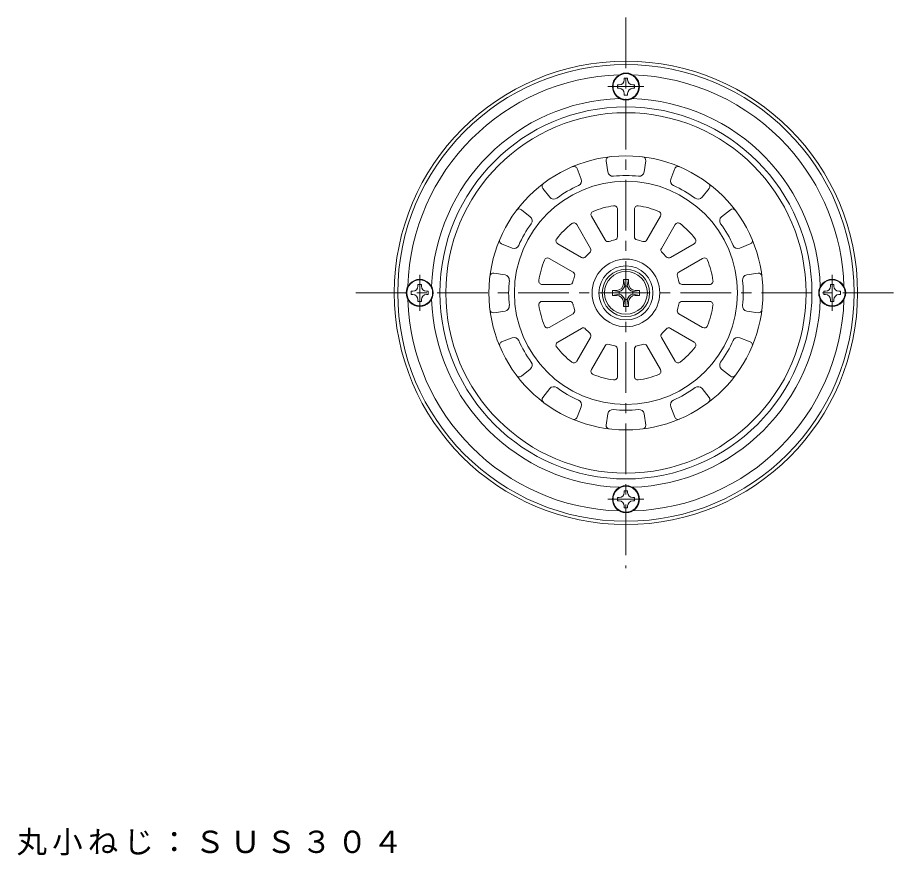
# Model space of a CAD drawing. Units: millimetres, scale not verified. Extents: x -232 to 1146, y -2074 to 360.
# Drawn here: x -199.6 to 59.5, y 112.7 to 360.4 of the extents above; entities that cross this region are included whole.
import ezdxf

# ---------------------------------------------------------------- set-up
doc = ezdxf.new("R2010")
doc.units = ezdxf.units.MM
doc.header["$LTSCALE"] = 3
doc.linetypes.add('CHAIN1', pattern=[8, 5, -1, 1, -1])
for name, color, linetype, lineweight in [('0-0_通り芯', 3, 'Continuous', 9), ('0-1_躯体', 6, 'Continuous', 9), ('0-2_仕上', 4, 'Continuous', 9), ('0-E', 7, 'Continuous', 9)]:
    doc.layers.add(name, color=color, linetype=linetype, lineweight=lineweight)
doc.styles.add('ＭＳ ゴシック', font='')
doc.styles.get('ＭＳ ゴシック').set_extended_font_data('MS Gothic')

msp = doc.modelspace()

# ---------------------------------------------------------------- linework, layer by layer
at = {"layer": '0-0_通り芯', "linetype": 'CHAIN1'}
for p, q in [((-19.649, 360.433), (-19.649, 197.6)), ((-14.34, 340.017), (-24.966, 340.017)), ((-80.649, 284.325), (-80.649, 273.699)), ((41.351, 273.708), (41.351, 284.334)), ((59.475, 279.016), (-99.919, 279.016)), ((-24.957, 218.017), (-14.331, 218.017))]:
    msp.add_line(p, q, dxfattribs=at)
at = {"layer": '0-0_通り芯'}
for centre, radius in [((-19.649, 279.016), 68.5), ((-19.649, 279.016), 67.5), ((-19.649, 340.017), 4), ((-19.649, 279.016), 55), ((-80.649, 279.016), 4), ((41.351, 279.016), 4), ((-19.649, 218.017), 4)]:
    msp.add_circle(centre, radius, dxfattribs=at)
for radius, start, end in [(64.5, 91.76894, 178.23106), (64.5, 42.22285, 88.23106), (57.5, 91.8734, 178.12653), (57.5, 44.0162, 88.12657), (64.5, 1.75739, 42.22285), (57.5, 1.87352, 44.0162), (64.5, 181.76894, 268.23106), (57.5, 181.87347, 268.12653), (57.5, 271.87347, 358.12648), (64.5, 271.76894, 358.23106)]:
    msp.add_arc((-19.649, 279.016), radius, start, end, dxfattribs=at)
at = {"layer": '0-1_躯体'}
for p, q in [((-25.499, 318.091), (-25.002, 314.772)), ((-13.799, 318.091), (-14.296, 314.772)), ((-34.12, 315.781), (-32.891, 312.658)), ((-5.178, 315.781), (-6.407, 312.658)), ((-44.252, 309.931), (-42.163, 307.305)), ((4.955, 309.931), (2.865, 307.305)), ((-50.563, 303.62), (-47.938, 301.53)), ((-22.149, 295.652), (-22.149, 303.77)), ((-17.149, 295.652), (-17.149, 303.77)), ((11.265, 303.62), (8.64, 301.53)), ((-25.802, 294.674), (-29.861, 301.704)), ((-13.496, 294.674), (-9.437, 301.704)), ((-30.132, 292.174), (-34.191, 299.204)), ((-9.166, 292.174), (-5.107, 299.204)), ((-56.413, 293.487), (-53.291, 292.258)), ((-32.806, 289.5), (-39.836, 293.558)), ((-6.492, 289.5), (0.539, 293.558)), ((17.115, 293.487), (13.993, 292.258)), ((-35.306, 285.169), (-42.336, 289.228)), ((-3.992, 285.169), (3.039, 289.228)), ((-58.723, 284.867), (-55.405, 284.37)), ((19.425, 284.867), (16.107, 284.37)), ((-36.285, 281.516), (-44.403, 281.516)), ((-3.013, 281.516), (5.105, 281.516)), ((-36.285, 276.517), (-44.403, 276.517)), ((-3.013, 276.517), (5.105, 276.517)), ((-58.723, 273.166), (-55.405, 273.663)), ((-35.306, 272.864), (-42.336, 268.805)), ((-3.992, 272.864), (3.039, 268.805)), ((19.425, 273.166), (16.107, 273.663)), ((-32.806, 268.534), (-39.836, 264.475)), ((-6.492, 268.534), (0.539, 264.475)), ((-56.413, 264.546), (-53.291, 265.775)), ((-30.132, 265.859), (-34.191, 258.829)), ((-9.166, 265.859), (-5.107, 258.829)), ((17.115, 264.546), (13.993, 265.775)), ((-25.802, 263.359), (-29.861, 256.329)), ((-22.149, 262.381), (-22.149, 254.263)), ((-17.149, 262.381), (-17.149, 254.263)), ((-13.496, 263.359), (-9.437, 256.329)), ((-50.563, 254.413), (-47.938, 256.503)), ((11.265, 254.413), (8.64, 256.503)), ((-44.252, 248.102), (-42.163, 250.728)), ((4.955, 248.102), (2.865, 250.728)), ((-34.12, 242.252), (-32.891, 245.375)), ((-5.178, 242.252), (-6.407, 245.375)), ((-25.499, 239.942), (-25.002, 243.261)), ((-13.799, 239.942), (-14.296, 243.261))]:
    msp.add_line(p, q, dxfattribs=at)
for radius in [53.274, 40.523, 33, 10, 8]:
    msp.add_circle((-19.649, 279.016), radius, dxfattribs=at)
for centre, radius, start, end in [((-24.51, 318.239), 1, 97.06471, 188.51476), ((-14.788, 318.239), 1, 351.48524, 82.93529), ((-35.05, 315.415), 1, 21.48524, 112.93529), ((-4.247, 315.415), 1, 67.06471, 158.51476), ((-23.519, 314.994), 1.5, 188.51471, 276.13928), ((-19.649, 279.016), 34.685, 83.86093, 96.13907), ((-15.779, 314.994), 1.5, 263.86072, 351.48529), ((-43.47, 310.554), 1, 127.06471, 218.51476), ((-34.286, 312.109), 1.5, 293.86072, 21.48529), ((-5.011, 312.109), 1.5, 158.51471, 246.13928), ((4.172, 310.553), 1, 321.48524, 52.93529), ((-19.649, 279.016), 34.685, 113.86093, 126.13907), ((-19.649, 279.016), 34.685, 53.86093, 66.13907), ((-40.989, 308.239), 1.5, 218.51471, 306.13928), ((1.691, 308.239), 1.5, 233.86072, 321.48529), ((-51.186, 302.838), 1, 51.48524, 142.93529), ((-28.995, 302.204), 1, 111.95239, 210.00005), ((-19.649, 279.016), 26, 98.04784, 111.95215), ((-23.149, 303.77), 1, 0, 98.04773), ((-16.149, 303.77), 1, 81.95239, 180.00005), ((-19.649, 279.016), 26, 68.04784, 81.95215), ((-10.303, 302.204), 1, 330, 68.04773), ((11.888, 302.838), 1, 37.06471, 128.51476), ((-48.872, 300.357), 1.5, 323.86072, 51.48529), ((9.574, 300.357), 1.5, 128.51471, 216.13928), ((-19.649, 279.016), 34.685, 143.86093, 156.13907), ((-19.649, 279.016), 26, 128.04784, 141.95215), ((-35.057, 298.704), 1, 30, 128.04773), ((-4.241, 298.704), 1, 51.95239, 150.00005), ((-19.649, 279.016), 26, 38.04784, 51.95215), ((-19.649, 279.016), 34.685, 23.86093, 36.13907), ((-23.149, 295.652), 1, 281.88071, 0), ((-16.149, 295.652), 1, 179.99968, 258.11855), ((-56.047, 294.418), 1, 157.06471, 248.51476), ((-52.741, 293.654), 1.5, 248.51471, 336.13928), ((-39.336, 294.425), 1, 141.95239, 240.00005), ((-24.936, 295.174), 1, 209.99968, 288.11855), ((-19.649, 279.016), 16, 101.88116, 108.11891), ((-19.649, 279.016), 16, 71.88116, 78.11891), ((-14.362, 295.174), 1, 251.88071, 330), ((0.039, 294.425), 1, 300, 38.04773), ((13.444, 293.654), 1.5, 203.86072, 291.48529), ((16.749, 294.418), 1, 291.48524, 22.93529), ((-19.649, 279.016), 16, 131.88116, 138.11891), ((-30.998, 291.674), 1, 311.88071, 30), ((-8.3, 291.674), 1, 149.99968, 228.11855), ((-19.649, 279.016), 16, 41.88116, 48.11891), ((-19.649, 279.016), 26, 158.04784, 171.95215), ((-42.836, 288.362), 1, 60, 158.04773), ((-32.306, 290.366), 1, 239.99968, 318.11855), ((-6.992, 290.366), 1, 221.88071, 300), ((3.539, 288.362), 1, 21.95239, 120.00005), ((-19.649, 279.016), 26, 8.04784, 21.95215), ((-35.806, 284.303), 1, 341.88071, 60), ((-3.492, 284.303), 1, 119.99968, 198.11855), ((-58.871, 283.878), 1, 81.48524, 172.93529), ((-55.627, 282.886), 1.5, 353.86072, 81.48529), ((-19.649, 279.016), 34.685, 173.86093, 186.13907), ((-44.403, 282.517), 1, 171.95239, 270.00005), ((-19.649, 279.016), 16, 161.88116, 168.11891), ((-19.649, 279.016), 16, 11.88116, 18.11891), ((5.105, 282.517), 1, 270, 8.04773), ((16.329, 282.886), 1.5, 98.51471, 186.13928), ((-19.649, 279.016), 34.685, 353.86093, 6.13907), ((19.573, 283.878), 1, 7.06471, 98.51476), ((-36.285, 282.517), 1, 269.99968, 348.11855), ((-3.013, 282.517), 1, 191.88071, 270), ((-55.627, 275.147), 1.5, 278.51471, 6.13928), ((-44.403, 275.517), 1, 90, 188.04773), ((-19.649, 279.016), 26, 188.04784, 201.95215), ((-36.285, 275.517), 1, 11.88071, 90), ((-19.649, 279.016), 16, 191.88116, 198.11891), ((-19.649, 279.016), 16, 341.88116, 348.11891), ((-3.013, 275.517), 1, 89.99968, 168.11855), ((-19.649, 279.016), 26, 338.04784, 351.95215), ((5.105, 275.517), 1, 351.95239, 90.00005), ((16.329, 275.147), 1.5, 173.86072, 261.48529), ((-58.871, 274.155), 1, 187.06471, 278.51476), ((-35.806, 273.73), 1, 299.99968, 18.11855), ((-3.492, 273.73), 1, 161.88071, 240), ((19.573, 274.155), 1, 261.48524, 352.93529), ((-42.836, 269.671), 1, 201.95239, 300.00005), ((-32.306, 267.668), 1, 41.88071, 120), ((-19.649, 279.016), 16, 221.88116, 228.11891), ((-30.998, 266.359), 1, 329.99968, 48.11855), ((-8.3, 266.359), 1, 131.88071, 210), ((-19.649, 279.016), 16, 311.88116, 318.11891), ((-6.992, 267.668), 1, 59.99968, 138.11855), ((3.539, 269.671), 1, 240, 338.04773), ((-56.047, 263.615), 1, 111.48524, 202.93529), ((-52.741, 264.379), 1.5, 23.86072, 111.48529), ((-19.649, 279.016), 34.685, 203.86093, 216.13907), ((-39.336, 263.609), 1, 120, 218.04773), ((0.039, 263.609), 1, 321.95239, 60.00005), ((-19.649, 279.016), 34.685, 323.86093, 336.13907), ((13.444, 264.379), 1.5, 68.51471, 156.13928), ((16.749, 263.615), 1, 337.06471, 68.51476), ((-19.649, 279.016), 26, 218.04784, 231.95215), ((-24.936, 262.859), 1, 71.88071, 150), ((-19.649, 279.016), 16, 251.88116, 258.11891), ((-23.149, 262.381), 1, 359.99968, 78.11855), ((-16.149, 262.381), 1, 101.88071, 180), ((-19.649, 279.016), 16, 281.88116, 288.11891), ((-14.362, 262.859), 1, 29.99968, 108.11855), ((-19.649, 279.016), 26, 308.04784, 321.95215), ((-48.872, 257.676), 1.5, 308.51471, 36.13928), ((-35.057, 259.329), 1, 231.95239, 330.00005), ((-4.241, 259.329), 1, 210, 308.04773), ((9.574, 257.676), 1.5, 143.86072, 231.48529), ((-51.186, 255.195), 1, 217.06471, 308.51476), ((-28.995, 255.829), 1, 150, 248.04773), ((-19.649, 279.016), 26, 248.04784, 261.95215), ((-23.149, 254.263), 1, 261.95239, 0.00005), ((-16.149, 254.263), 1, 180, 278.04773), ((-19.649, 279.016), 26, 278.04784, 291.95215), ((-10.303, 255.829), 1, 291.95239, 30.00005), ((11.888, 255.195), 1, 231.48524, 322.93529), ((-40.989, 249.794), 1.5, 53.86072, 141.48529), ((1.691, 249.794), 1.5, 38.51471, 126.13928), ((-19.649, 279.016), 34.685, 233.86093, 246.13907), ((-19.649, 279.016), 34.685, 293.86093, 306.13907), ((-43.47, 247.479), 1, 141.48524, 232.93529), ((-34.286, 245.924), 1.5, 338.51471, 66.13928), ((-5.011, 245.924), 1.5, 113.86072, 201.48529), ((4.172, 247.479), 1, 307.06471, 38.51476), ((-23.519, 243.039), 1.5, 83.86072, 171.48529), ((-19.649, 279.016), 34.685, 263.86093, 276.13907), ((-15.779, 243.039), 1.5, 8.51471, 96.13928), ((-35.05, 242.618), 1, 247.06471, 338.51476), ((-4.247, 242.618), 1, 201.48524, 292.93529), ((-24.51, 239.794), 1, 171.48524, 262.93529), ((-14.788, 239.794), 1, 277.06471, 8.51476)]:
    msp.add_arc(centre, radius, start, end, dxfattribs=at)
at = {"layer": '0-2_仕上'}
for p, q in [((-20.149, 342.017), (-20.149, 342.516)), ((-21.649, 339.516), (-22.149, 339.516)), ((-17.649, 340.516), (-17.149, 340.516)), ((-17.649, 339.516), (-17.149, 339.516)), ((-17.149, 340.516), (-17.149, 339.516)), ((-20.149, 338.016), (-20.149, 337.516)), ((-19.149, 337.516), (-20.149, 337.516)), ((-19.149, 338.016), (-19.149, 337.516)), ((-18.899, 283.017), (-20.399, 283.017)), ((-20.399, 283.017), (-20.399, 281.766)), ((-20.014, 281.017), (-20.399, 283.017)), ((-19.284, 281.017), (-18.899, 283.017)), ((-18.899, 283.017), (-18.899, 281.766)), ((-81.149, 281.516), (-80.149, 281.516)), ((-81.149, 281.016), (-81.149, 281.516)), ((-80.149, 281.016), (-80.149, 281.516)), ((-19.284, 281.017), (-20.014, 281.017)), ((40.851, 281.016), (40.851, 281.516)), ((-82.649, 278.516), (-83.149, 278.516)), ((-78.649, 279.517), (-78.149, 279.517)), ((-78.649, 278.516), (-78.149, 278.516)), ((-78.149, 279.517), (-78.149, 278.516)), ((-23.649, 279.767), (-23.649, 278.267)), ((-22.399, 279.767), (-23.649, 279.767)), ((-21.649, 279.382), (-23.649, 279.767)), ((-23.649, 278.267), (-21.649, 278.651)), ((-22.399, 278.267), (-23.649, 278.267)), ((-21.649, 279.382), (-21.649, 278.651)), ((-17.649, 279.382), (-15.649, 279.767)), ((-17.649, 279.382), (-17.649, 278.651)), ((-15.649, 278.267), (-17.649, 278.651)), ((-15.649, 279.767), (-16.899, 279.767)), ((-15.649, 278.267), (-16.899, 278.267)), ((-15.649, 279.767), (-15.649, 278.267)), ((39.351, 279.517), (38.851, 279.517)), ((38.851, 278.516), (38.851, 279.517)), ((39.351, 278.516), (38.851, 278.516)), ((43.351, 279.517), (43.851, 279.517)), ((-80.149, 277.017), (-80.149, 276.517)), ((-20.399, 275.016), (-20.014, 277.017)), ((-20.399, 276.266), (-20.399, 275.016)), ((-18.899, 275.016), (-20.399, 275.016)), ((-19.284, 277.017), (-20.014, 277.017)), ((-19.284, 277.017), (-18.899, 275.016)), ((-18.899, 276.266), (-18.899, 275.016)), ((40.851, 277.017), (40.851, 276.517)), ((41.851, 276.517), (40.851, 276.517)), ((41.851, 277.017), (41.851, 276.517)), ((-20.149, 220.517), (-19.149, 220.517)), ((-20.149, 220.017), (-20.149, 220.517)), ((-19.149, 220.017), (-19.149, 220.517)), ((-21.649, 218.517), (-22.149, 218.517)), ((-22.149, 217.517), (-22.149, 218.517)), ((-17.649, 218.517), (-17.149, 218.517)), ((-21.649, 217.517), (-22.149, 217.517)), ((-19.149, 216.017), (-19.149, 215.517))]:
    msp.add_line(p, q, dxfattribs=at)
for points in [[(-19.149, 342.017), (-19.149, 342.516), (-20.149, 342.516)], [(-21.649, 340.516), (-22.149, 340.516), (-22.149, 339.516)], [(41.851, 281.016), (41.851, 281.516), (40.851, 281.516)], [(-82.649, 279.517), (-83.149, 279.517), (-83.149, 278.516)], [(43.351, 278.516), (43.851, 278.516), (43.851, 279.517)], [(-81.149, 277.017), (-81.149, 276.517), (-80.149, 276.517)], [(-17.649, 217.517), (-17.149, 217.517), (-17.149, 218.517)], [(-20.149, 216.017), (-20.149, 215.517), (-19.149, 215.517)]]:
    msp.add_lwpolyline(points, dxfattribs=at)
for centre, radius in [((-19.649, 340.016), 3.819), ((-19.649, 279.016), 7), ((-19.649, 279.016), 6.327), ((-80.649, 279.016), 3.819), ((41.351, 279.016), 3.819), ((-19.649, 218.017), 3.819)]:
    msp.add_circle(centre, radius, dxfattribs=at)
for centre, radius, start, end in [((-21.649, 342.017), 1.5, 270, 0), ((-17.649, 342.017), 1.5, 180, 270), ((-21.649, 338.016), 1.5, 0, 90), ((-17.649, 338.016), 1.5, 90, 180), ((-82.649, 281.016), 1.5, 270, 0), ((-78.649, 281.016), 1.5, 180, 270), ((-22.399, 281.766), 2, 270, 0), ((-22.399, 281.766), 2.5, 287.45757, 342.54243), ((-16.899, 281.766), 2.5, 197.45757, 252.54243), ((-16.899, 281.766), 2, 180, 270), ((39.351, 281.016), 1.5, 270, 0), ((43.351, 281.016), 1.5, 180, 270), ((-82.649, 277.017), 1.5, 0, 90), ((-78.649, 277.017), 1.5, 90, 180), ((-22.399, 276.266), 2, 0, 90), ((-22.399, 276.266), 2.5, 17.45757, 72.54243), ((-16.899, 276.266), 2.5, 107.45757, 162.54243), ((-16.899, 276.266), 2, 90, 180), ((39.351, 277.017), 1.5, 0, 90), ((43.351, 277.017), 1.5, 90, 180), ((-21.649, 220.017), 1.5, 270, 0), ((-17.649, 220.017), 1.5, 180, 270), ((-21.649, 216.017), 1.5, 0, 90), ((-17.649, 216.017), 1.5, 90, 180)]:
    msp.add_arc(centre, radius, start, end, dxfattribs=at)

# ---------------------------------------------------------------- texts
at = {"layer": '0-E', "insert": (-199.858, 112.687), "char_height": 6.598, "attachment_point": 7, "style": 'ＭＳ ゴシック'}
msp.add_mtext('\\T1.17;丸小ねじ：ＳＵＳ３０４', dxfattribs=at)

doc.saveas('drawing.dxf')
